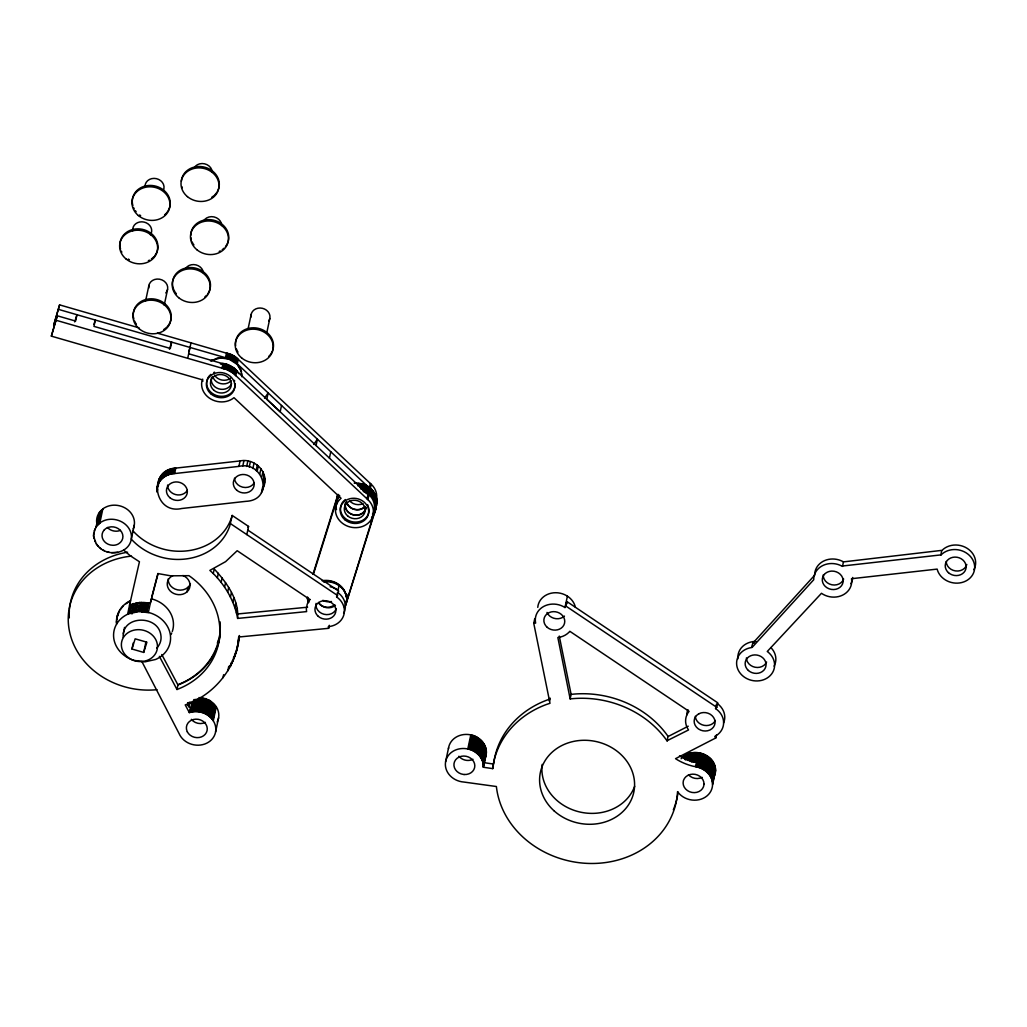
<?xml version="1.0" encoding="UTF-8"?>
<svg xmlns="http://www.w3.org/2000/svg" width="1027" height="1027" viewBox="0 0 1027 1027"><rect width="100%" height="100%" fill="white"/><g stroke="black" fill="none" stroke-linecap="round" stroke-linejoin="round"><path stroke-width="1.5" d="M716.448 734.908L715.806 737.938L675.522 758.671L677.525 759.916A52.531 45.907 12 0 0 693.328 766.283C702.93 767.105 712.982 774.486 712.558 784.898A19.102 16.689 12 0 1 699.04 799.725A19.102 16.689 12 0 1 678.09 792.382L677.55 791.65L677.255 795.489A91.339 79.811 12 0 1 586.738 863.36A91.339 79.811 12 0 1 496.388 786.515L463.896 782.048A19.102 16.689 12 0 1 445.436 762.868A19.102 16.689 12 0 1 467.311 748.863C475.989 750.288 484.025 758.08 483.332 767.259L492.729 768.62L493.384 765.59M681.132 758.76C691.479 746.128 716.063 753.985 715.549 770.815A19.102 16.689 12 0 1 714.33 776.117M241.794 376.768L240.96 369.771L237.276 363.905L368.218 486.939M241.884 376.318L241.692 373.481M336.882 499.982L337.472 497.864M354.418 482.972L363.43 484.23L362.274 489.674C370.734 492.395 377.512 501.42 375.343 510.483L376.498 505.027L375.099 511.125M376.408 505.477C378.873 496.311 372.056 486.978 363.43 484.23M94.176 531.049L96.628 526.183L100.774 522.345A2.17 1.9 12 0 1 101.776 521.742C111.25 516.234 125.114 520.201 129.916 530.227A19.038 16.637 12 0 1 131.353 538.854C129.235 553.9 107.758 557.135 98.502 546.557A19.038 16.637 12 0 1 96.294 543.809L93.496 535.966L94.933 529.008M156.938 489.905C156.964 480.687 165.822 473.717 174.629 473.563L238.906 466.399C263.99 460.378 274.453 500.046 246.018 501.33L181.728 508.506C153.511 514.938 147.554 469.506 175.784 468.107L240.074 460.943C254.619 457.67 269.947 472.715 263.49 487.273M448.44 748.773A19.102 16.689 12 0 1 470.315 734.78C480.649 736.192 489.712 747.566 485.206 757.862M237.712 645.226L238.675 637.022L328.627 628.319L329.269 625.302M492.729 768.62L493.088 765.346A95.524 83.457 12 0 1 546.518 704.445L549.997 703.29L533.758 623.312L534.72 618.767M312.991 574.221L337.292 496.567C338.345 491.689 335.624 505.887 337.164 497.248M220.317 634.352L220.125 635.854A76.409 66.768 12 0 1 177.953 684.958L176.991 689.502L159.365 656.343M484.166 763.857L484.295 762.714L493.705 764.075L494.064 760.802A95.524 83.457 12 0 1 547.494 699.901L549.804 699.13M239.394 635.803C236.903 667.024 214.72 694.791 185.219 704.907L189.34 712.61C198.083 709.683 208.738 713.2 213.513 721.198A19.102 16.689 12 0 1 204.784 744.023A19.102 16.689 12 0 1 179.083 733.56L141.854 661.478M237.661 645.482L235.671 653.429M132.894 531.755L134.293 525.041M337.061 497.697L337.382 496.118L336.227 501.574A20.065 17.523 12 0 0 336.484 509.585M337.049 498.942L337.973 494.385L337.588 495.463M362.865 490.752L369.001 494.706L367.948 499.713A19.102 16.689 12 0 1 367.82 523.436A19.102 16.689 12 0 1 340.938 522.011A19.102 16.689 12 0 1 341.067 498.288L233.989 397.693A19.102 16.689 12 0 1 211.036 399.144A19.102 16.689 12 0 1 202.28 379.81L51.35 336.137L57.281 315.79L75.6 321.079L76.961 314.724L74.701 321.913M51.35 336.137L57.281 315.79M59.592 304.878L53.674 325.251L59.592 304.878L139.043 327.844M95.986 527.082L99.619 512.088L103.766 508.262A2.17 1.9 12 0 1 104.767 507.659C114.254 502.152 128.105 506.118 132.907 516.145A19.038 16.637 12 0 1 134.344 524.771L134.165 525.85A19.038 16.637 12 0 1 133.138 528.944M96.628 526.183L100.325 511.228M97.334 525.31L101.095 510.406M145.59 300.975L148.915 285.326M98.104 524.489L101.93 509.636M102.828 508.917L99.837 523.013L98.939 523.719M164.217 305.212L167.542 289.563M232.192 515.438L229.766 525.94A57.294 50.066 12 0 1 221.678 540.305C206.812 558.187 180.585 563.412 158.954 556.518A57.294 50.066 12 0 1 131.302 539.124L133.035 530.946A57.294 50.066 12 0 0 160.687 548.341C182.318 555.235 208.545 550.01 223.411 532.127A57.294 50.066 12 0 0 231.499 517.762L232.192 515.438L248.547 526.415L246.814 534.592M123.394 633.659L124.524 627.394M127.618 614.287L130.506 600.654L129.774 601A28.653 25.033 12 0 0 116.475 622.619M128.491 613.876L139.107 611.489L150.186 612.926A28.653 25.033 12 0 1 170.431 635.418A28.653 25.033 12 0 1 155.655 659.45L145.025 661.837L133.959 660.387A28.653 25.033 12 0 1 113.83 638.717A28.653 25.033 12 0 1 126.873 614.621L128.491 613.876L130.622 604.698L139.428 602.502L150.301 603.337L158.094 573.592L170.662 575.826L188.942 575.672L190.586 576.815A76.409 66.768 12 0 1 218.533 618.498L219.316 622.875A76.409 66.768 12 0 1 219.688 636.047L219.162 640.386A76.409 66.768 12 0 1 176.991 689.502M130.147 613.222L132.29 604.056M157.003 488.762L159.262 478.864M156.964 491.06L157.542 488.338M158.582 483.268L159.75 477.812M157.067 492.215L157.644 489.494M159.146 482.254L160.302 476.798M131.982 612.631L133.805 603.581M159.776 481.278L160.944 475.822M131.957 614.005L134.024 603.517M160.494 480.341L161.65 474.898M161.265 479.455L162.433 473.999M133.741 612.182L135.795 603.067M162.112 478.621L163.267 473.165M367.948 499.713L233.206 373.173L226.8 369.566L187.71 358.307L190.996 342.851L157.375 333.146M163.023 477.837L164.179 472.381M135.371 610.821L136.013 607.791M135.436 611.861L137.361 602.772M163.986 477.106L165.154 471.663M135.667 611.822L137.592 602.733M165.013 476.438L166.169 470.995M166.092 475.835L167.247 470.392M137.259 611.617L139.428 602.502M167.208 475.296L168.364 469.852M138.812 609.73L139.467 606.7M139.107 611.489L141.046 602.4M139.338 611.476L141.277 602.387M168.377 474.833L169.532 469.378M131.969 649.025L135.153 638.82L146.9 642.209L143.703 652.415L131.969 649.025L133.253 642.966M169.571 474.435L170.726 468.98M140.969 611.463L142.907 602.374M141.2 611.463L143.138 602.374M170.803 474.102L171.958 468.646M141.829 612.297L143.112 606.238M142.83 611.54L144.768 602.451M172.048 473.845L173.216 468.389M143.074 611.553L145 602.464M173.332 473.665L174.487 468.209M144.82 611.745L146.63 602.644M144.935 611.758L146.861 602.669M174.629 473.563L175.784 468.107M145.873 610.962L146.514 607.933M146.553 612.028L148.479 602.939M146.784 612.066L148.71 602.977M148.363 612.426L151.277 598.792A28.653 25.033 12 0 1 172.292 631.515M143.703 652.415L145.962 641.811M58.629 309.422L225.504 357.717L218.096 357.755L211.331 360.759L220.446 357.909L229.021 359.116L237.186 364.367L241.589 371.928M221.948 368.449L223.013 363.455L226.685 364.187L234.272 368.18L238.765 373.61M223.18 368.629L224.245 363.622M225.401 358.179L226.466 353.172L190.996 342.851M223.95 368.783L225.016 363.776M226.171 358.333L227.237 353.327M224.412 368.873L225.465 363.866M226.633 358.423L227.686 353.416L226.466 353.172M224.605 368.963L225.67 363.969M226.826 358.513L227.686 353.416M225.619 369.181L226.685 364.187M227.84 358.731L228.905 353.724L227.891 353.519M226.8 369.566L227.866 364.559M229.021 359.116L230.087 354.11L228.905 353.724M227.968 370.015L229.034 365.009M230.189 359.553L231.255 354.559L230.087 354.11M229.098 370.529L230.164 365.522M231.319 360.066L232.384 355.072L231.255 354.559M230.189 371.094L231.255 366.1M232.41 360.644L233.476 355.65L232.384 355.072M231.242 371.735L232.307 366.729M233.463 361.286L234.528 356.279L233.476 355.65M232.256 372.429L233.322 367.422M234.477 361.979L235.542 356.972L234.528 356.279M233.206 373.173L234.272 368.18M235.427 362.724L236.492 357.717L235.542 356.972M186.965 591.886L187.928 587.341M234.117 373.969L235.183 368.975M236.338 363.519L237.404 358.513L236.492 357.717M234.965 374.816L236.017 369.823M237.186 364.367L238.238 359.36L237.404 358.513M235.748 375.702L236.813 370.708M248.187 328.383L251.179 314.301M237.635 618.421C234.464 601.373 225.516 585.711 213.257 573.541L214.232 568.997C226.518 582.206 239.163 599.768 237.635 618.421L306.624 611.604A19.102 16.689 12 0 1 306.405 608.305L307.266 604.03L309.987 599.434M187.479 705.652L188.057 702.93M266.815 332.62L269.806 318.537M238.906 466.399L240.074 460.943M188.506 705.087L189.084 702.365M188.994 707.308L190.162 701.865M217.352 577.867L218.327 573.323M189.34 712.61L190.303 708.078L187.556 702.93M190.008 712.404L192.331 701.454M242.783 466.078L243.938 460.622M191.176 712.096L193.833 699.58M192.37 711.865L195.04 699.348M193.59 711.698L196.26 699.194M221.139 582.412L222.102 577.867M246.685 466.438L247.841 460.982M194.822 711.608L197.479 699.105M196.067 711.595L199.058 697.513M197.312 711.647L200.304 697.564L209.739 700.491L216.517 707.115A19.102 16.689 12 0 1 217.185 721.981M249.24 467.054L250.395 461.598M224.592 587.149L225.555 582.604M198.558 711.762L201.549 697.692M199.79 711.968L202.781 697.885M201.01 712.224L204.001 698.155M252.873 468.505L254.028 463.049M202.216 712.558L205.207 698.488M227.699 592.053L228.662 587.508M203.397 712.969L206.388 698.886M204.54 713.431L207.531 699.361M256.159 470.533L257.315 465.077M230.446 597.111L231.409 592.566M257.161 471.329L258.316 465.873M205.657 713.97L208.661 699.901M206.748 714.561L209.739 700.491M207.788 715.216L210.779 701.146M259.78 474.012L260.935 468.569M232.821 602.297L233.784 597.753M208.776 715.922L211.767 701.852M209.713 716.692L212.705 702.622M210.599 717.501L213.59 703.431M261.795 477.08L262.951 471.624M211.434 718.361L214.425 704.291M234.824 607.599L235.786 603.054M212.191 719.272L215.182 705.19M263.105 480.392L264.26 474.936M212.884 720.209L215.888 706.14M261.487 492.639L262.655 487.196M213.269 720.8L216.261 706.73M263.682 483.833L264.838 478.389M236.428 612.978L237.391 608.433M262.527 490.585L264.645 481.83M222.975 677.73L223.616 674.7M281.526 405.46L280.178 411.827L235.928 370.272L236.711 371.158M227.789 670.913L228.751 666.369M215.593 731.93L218.584 717.847M229.162 668.513L229.804 665.483M230.407 666.356L231.049 663.326M230.523 666.112L231.293 662.851M231.717 663.635L232.359 660.605M232.782 661.401L233.758 656.856M233.886 658.602L234.849 654.058M234.785 656.304L235.761 651.76M238.431 640.347L239.419 635.533M236.403 651.079L239.034 638.242M316.046 445.525L317.394 439.171L313.787 444.434M329.41 458.093L330.771 451.739M338.114 494.847L337.37 498.326L339.231 495.373M337.922 497.299L338.499 494.578M357.743 485.784L358.32 483.062M359.039 485.976L359.617 483.242M360.554 483.704C357.345 483.345 366.896 484.847 368.398 487.26M328.627 628.319L328.319 626.65A19.102 16.689 12 0 0 343.865 614.788A19.102 16.689 12 0 0 336.612 596.931L337.575 592.386A19.102 16.689 12 0 1 343.609 613.299M339.026 585.57L338.063 590.114A19.102 16.689 12 0 0 332.53 587.38M360.041 487.594L360.913 483.499M336.612 596.931L338.679 591.064L247.777 530.048M361.016 489.276L362.184 483.833M364.11 484.847L362.852 484.847M363.494 490.149L364.649 484.693M365.24 485.36L366.344 485.938M364.675 490.688L365.83 485.232M264.555 398.168L268.163 392.892L266.802 399.246L368 494.372L365.086 491.843M365.83 491.291L366.986 485.835M366.934 491.959L368.09 486.503M367.987 492.678L369.155 487.234M367.037 498.917L368.102 493.91M369.258 488.467L370.323 483.46L238.238 359.36M369.001 493.461L370.156 488.018M370.169 489.263L371.222 484.256L370.323 483.46M347.229 598.574L345.496 605.288L376.203 506.131M369.951 494.308L371.106 488.852M370.837 495.194L371.992 489.738M371.658 496.131L372.814 490.675M372.416 497.107L373.571 491.651M373.096 498.121L374.264 492.665M373.712 499.161L374.868 493.717M374.252 500.239L375.407 494.796M374.701 501.343L375.856 495.887M375.073 502.473L376.241 497.017M375.368 503.602L376.524 498.146M375.574 504.758L376.742 499.302M375.702 505.913L376.858 500.457M375.741 507.056L376.896 501.612M371.569 517.569A20.065 17.523 12 0 0 374.65 512.666L376.845 502.755M445.59 761.777L448.594 747.695M467.798 748.965L470.802 734.883M468.543 749.132L471.534 735.037M469.737 749.466L472.741 735.371M470.918 749.864L473.922 735.781M472.073 750.326L475.065 736.243M473.19 750.865L476.194 736.783M474.281 751.456L477.273 737.373M475.321 752.111L478.312 738.028M476.31 752.817L479.301 738.734M477.247 753.587L480.251 739.504M478.133 754.396L481.137 740.313M478.967 755.256L481.958 741.173M479.725 756.154L482.729 742.072M480.431 757.104L483.422 743.022M481.06 758.08L484.051 743.997M481.624 759.081L484.616 744.999M482.099 760.121L485.103 746.038M482.51 761.174L485.501 747.091M482.844 762.252L485.835 748.169M483.101 763.343L486.092 749.248M483.268 764.435L486.259 750.352M483.358 765.539L486.349 751.443M483.37 766.63L486.362 752.547M483.332 767.259L486.143 754.717M533.758 623.312L535.632 623.107A19.102 16.689 12 0 1 543.874 606.341A19.102 16.689 12 0 1 564.991 607.535L567.405 596.173M564.991 607.535L567.058 601.668L717.732 702.802L716.769 707.346L715.562 708.591A19.102 16.689 12 0 1 714.766 736.449L715.806 737.938M549.471 701.133L550.113 698.103M570.152 698.912L557.854 637.536A19.102 16.689 12 0 0 569.279 631.939L569.818 631.297L689.078 711.352A19.102 16.689 12 0 0 685.612 721.519L685.702 722.623A19.102 16.689 12 0 0 688.539 729.953L666.985 740.762A95.524 83.457 12 0 0 570.152 698.912L571.115 694.368L559.266 636.072M667.178 741.058L667.961 736.231A95.524 83.457 12 0 0 571.115 694.368M683.943 758.452L684.521 755.731M684.65 759.197L685.51 755.115M685.394 760.006L686.549 754.55M686.472 759.505L687.628 754.062M687.294 760.442L688.745 753.625M688.449 760.083L689.9 753.266M689.335 761.148L691.081 752.971M690.542 760.93L692.275 752.752M691.466 762.137L693.495 752.598M694.727 752.521L692.699 762.06L696.434 762.252L694.303 761.739A52.531 45.907 12 0 1 679.476 755.936M693.944 762.047L695.972 752.509M695.189 762.111L697.217 752.573M695.459 766.797L698.463 752.701M696.691 767.002L699.695 752.907M697.911 767.272L700.915 753.189M699.117 767.618L702.109 753.536M700.298 768.029L703.29 753.946M701.441 768.504L704.432 754.421M702.558 769.056L705.549 754.961M715.562 708.591L716.525 704.047M703.636 769.659L706.627 755.564M704.663 770.314L707.654 756.231M705.652 771.033L708.643 756.95M706.576 771.803L709.58 757.721M707.462 772.625L710.453 758.542M708.271 773.498L711.275 759.402M709.028 774.397L712.019 760.314M709.721 775.346L712.712 761.264M710.337 776.335L713.329 762.252M710.889 777.349L713.881 763.254M711.364 778.376L714.356 764.293M711.762 779.442L714.753 765.359M712.07 780.52L715.074 766.437M712.314 781.611L715.306 767.516M712.481 782.702L715.472 768.62M712.558 783.806L715.549 769.724M712.558 784.679L715.549 770.584M752.046 647.498L813.718 579.754A19.102 16.689 12 0 1 841.883 566.082L941.104 554.875A19.102 16.689 12 0 1 970.746 556.839A19.102 16.689 12 0 1 963.737 581.937A19.102 16.689 12 0 1 937.137 569.099L851.511 578.715A19.102 16.689 12 0 1 842.551 595.159A19.102 16.689 12 0 1 821.459 593.298L767.259 651.477L767.798 651.875A19.102 16.689 12 0 1 767.195 678.013A19.102 16.689 12 0 1 738.387 670.426A19.102 16.689 12 0 1 751.456 647.575L753.304 641.593A25.688 22.44 12 0 1 755.949 641.67M842.487 566.429L843.449 561.885L942.067 550.331A19.102 16.689 12 0 1 966.843 548.136A19.102 16.689 12 0 1 973.891 569.703M940.758 555.248L941.72 550.703M151.662 597.303L157.901 573.515M158.864 479.943L158.222 486.759M336.227 501.574L336.651 500.021M93.958 324.339L95.306 320.026L93.958 326.381L170.328 348.448L171.676 342.094L169.429 349.296M188.673 351.722L190.021 347.396M313.453 574.196L336.317 501.112A20.065 17.523 12 0 0 336.291 507.993M346.638 602.04L374.752 512.216A20.065 17.523 12 0 1 372.429 516.222M374.65 512.666L375.446 510.021M248.136 527.48L248.547 526.415M375.356 508.275L375.818 507.21M375.253 508.724L375.715 507.672M484.192 759.813L484.731 758.85M374.098 510.727L374.714 509.751M567.058 601.668L565.954 602.99A19.102 16.689 12 0 1 566.955 603.683M210.471 360.952L211.434 360.297M668.141 736.513L688.231 726.192M130.622 604.698L129.543 605.198L139.441 561.756L130.262 555.774L123.702 550.125M117.72 552.346L111.596 552.667M753.304 641.593L752.714 641.67A19.102 16.689 12 0 0 737.964 655.521M238.598 613.876L307.612 607.201M354.366 483.191L356.844 483.178M223.013 363.455L220.42 363.776L224.143 364.084L188.673 353.763M109.132 552.295L106.731 551.653M104.433 550.729L103.329 550.177M56.318 320.334L187.71 358.307M101.249 548.893L100.274 548.161M363.892 491.715L364.983 492.292M843.449 561.885L842.846 561.538A19.102 16.689 12 0 0 814.681 575.21L753.022 642.953A25.688 22.44 12 0 1 754.344 642.966M566.082 606.212L716.769 707.346M230.472 523.629L337.716 595.609M309.872 599.511L237.186 550.716L225.619 561.641L209.867 570.396L213.257 573.541M98.502 546.557L96.294 543.809M95.164 541.82L94.702 540.78M161.791 654.558L177.953 684.958M308.241 602.246L307.163 597.701M123.24 637.369C121.379 615.314 157.76 614.441 160.828 634.84A19.102 16.689 12 0 1 156.759 648.024M148.799 288.048A9.551 8.344 12 0 1 159.506 279.19A9.551 8.344 12 0 1 167.003 291.103M166.438 292.066A9.551 8.344 12 0 1 165.745 292.939M133.279 315.725A19.102 16.689 12 0 1 157.837 299.845A19.102 16.689 12 0 1 167.273 326.612M166.49 327.42A19.102 16.689 12 0 1 163.755 329.526M136.398 324.108A19.102 16.689 12 0 1 135.744 323.146M135.166 322.144A19.102 16.689 12 0 1 134.653 321.117M133.869 318.999A19.102 16.689 12 0 1 133.394 316.829M251.063 317.022A9.551 8.344 12 0 1 262.386 308.293A9.551 8.344 12 0 1 268.702 321.04M235.645 345.804A19.102 16.689 12 0 1 255.813 327.921A19.102 16.689 12 0 1 272.835 349.886M272.476 350.913A19.102 16.689 12 0 1 270.923 353.827M270.268 354.726A19.102 16.689 12 0 1 268.74 356.395M238.007 352.12A19.102 16.689 12 0 1 237.43 351.118M236.916 350.091A19.102 16.689 12 0 1 236.48 349.052M94.022 538.636A19.038 16.637 12 0 1 93.727 533.18M96.654 522.371A19.038 16.637 12 0 1 99.619 512.088M120.467 530.317A10.501 9.179 12 0 1 116.564 531.19L115.884 531.203A10.501 9.179 12 0 1 107.437 527.48M336.368 608.562A10.501 9.179 12 0 1 323.993 614.262A10.501 9.179 12 0 1 316.059 603.375M171.702 633.056A28.653 25.033 12 0 1 171.008 634.545M335.444 605.25A10.501 9.179 12 0 1 318.588 602.477M205.4 722.392A10.501 9.179 12 0 1 191.356 719.336M323.672 582.001A19.102 16.689 12 0 1 342.222 588.33A19.102 16.689 12 0 1 345.534 605.494M345.046 606.482A19.102 16.689 12 0 1 344.494 607.432M330.116 586.751A19.102 16.689 12 0 1 331.336 587.033M132.881 205.631A19.102 16.689 12 0 1 154.422 185.848A19.102 16.689 12 0 1 167.016 212.384M166.297 213.244A19.102 16.689 12 0 1 164.641 214.797M140.635 215.644A19.102 16.689 12 0 1 139.633 214.951M136.142 211.665A19.102 16.689 12 0 1 135.41 210.74M134.178 208.776A19.102 16.689 12 0 1 133.677 207.749M145.038 186.298A9.551 8.344 12 0 1 156.438 178.659A9.551 8.344 12 0 1 163.306 190.457M120.544 249.047A19.102 16.689 12 0 1 142.098 229.278A19.102 16.689 12 0 1 154.692 255.8M153.96 256.66A19.102 16.689 12 0 1 151.405 258.932M149.429 260.165A19.102 16.689 12 0 1 148.363 260.678M129.363 259.69A19.102 16.689 12 0 1 128.311 259.061M121.841 252.193A19.102 16.689 12 0 1 121.34 251.166M132.778 230.818A9.551 8.344 12 0 1 144.101 222.089A9.551 8.344 12 0 1 150.417 234.836M187.35 490.392A10.501 9.179 12 0 1 175.501 494.552A10.501 9.179 12 0 1 167.594 485.065M254.195 482.947A10.501 9.179 12 0 1 242.693 487.183A10.501 9.179 12 0 1 234.464 478.21M634.673 786.31A47.756 41.735 12 0 1 579.485 811.921A47.756 41.735 12 0 1 542.179 764.396M537.763 607.368A19.102 16.689 12 0 1 555.633 592.72A19.102 16.689 12 0 1 575.39 607.291M715.357 720.466A10.501 9.179 12 0 1 711.429 724.356L710.838 724.638A10.501 9.179 12 0 1 699.811 723.611L699.259 723.226A10.501 9.179 12 0 1 695.33 716.255M702.147 777.375A10.501 9.179 12 0 1 688.526 774.833M472.959 759.274A10.501 9.179 12 0 1 467.105 760.416L466.425 760.352A10.501 9.179 12 0 1 458.915 756.231M713.842 777.105A19.102 16.689 12 0 1 713.29 778.068M717.719 703.854A19.102 16.689 12 0 1 723.599 722.982M686.768 714.972A19.102 16.689 12 0 1 687.923 709.657M678.064 792.241A91.339 79.811 12 0 1 675.15 804.95M674.726 806.195A91.339 79.811 12 0 1 673.327 809.854M564.452 616.097A10.501 9.179 12 0 1 546.993 612.439M190.419 583.785A11.464 10.013 12 0 1 188.211 587.085L187.697 587.547A11.464 10.013 12 0 1 174.937 589.036A11.464 10.013 12 0 1 168.21 578.907M182.947 575.505A11.464 10.013 12 0 1 187.248 591.629L186.734 592.091A11.464 10.013 12 0 1 171.74 592.297A11.464 10.013 12 0 1 168.723 579.138L169.121 578.599A11.464 10.013 12 0 1 172.883 575.646M218.751 638.974A76.409 66.768 12 0 1 217.339 643.12M69.297 617.92A76.409 66.768 12 0 1 69.348 610.603M69.464 609.152A76.409 66.768 12 0 1 127.605 552.205M116.744 620.09A27.703 24.212 12 0 1 119.479 611.039M120.326 609.666A27.703 24.212 12 0 1 123.445 605.93M125.987 603.786A27.703 24.212 12 0 1 128.837 601.976M116.577 624.185A27.703 24.212 12 0 1 116.552 621.001M116.719 619.422A27.703 24.212 12 0 1 118.554 613.363M220.099 621.861A76.409 66.768 12 0 1 178.223 684.585M157.015 689.682A76.409 66.768 12 0 1 69.31 630.514A76.409 66.768 12 0 1 131.507 556.108M139.313 608.202A18.152 15.854 12 0 1 141.623 607.894M770.853 647.562A19.102 16.689 12 0 1 774.987 664.148M774.576 665.162A19.102 16.689 12 0 1 774.088 666.151M737.925 658.808A19.102 16.689 12 0 1 737.861 656.612M852.667 577.469A19.102 16.689 12 0 1 850.895 583.734M843.655 579.035A10.501 9.179 12 0 1 831.883 584.787A10.501 9.179 12 0 1 823.243 574.889M966.805 564.478A10.501 9.179 12 0 1 955.521 570.922A10.501 9.179 12 0 1 946.201 561.512M766.604 662.043A10.501 9.179 12 0 1 755.05 667.242A10.501 9.179 12 0 1 746.398 657.948M368.732 507.787A14.327 12.517 12 0 1 353.724 521.998A14.327 12.517 12 0 1 341.246 504.745M341.58 503.987A14.327 12.517 12 0 1 342.915 501.882M343.467 501.24A14.327 12.517 12 0 1 344.058 500.637M344.7 500.072A14.327 12.517 12 0 1 345.38 499.546M367.55 504.604A14.327 12.517 12 0 1 368.257 506.17M369.001 494.706A19.102 16.689 12 0 1 373.469 512.203M373.032 513.205A19.102 16.689 12 0 1 372.506 514.18M336.497 504.86A19.102 16.689 12 0 1 339.744 495.707M235.119 383.584A14.327 12.517 12 0 1 218.623 396.075A14.327 12.517 12 0 1 207.724 378.347M208.096 377.602A14.327 12.517 12 0 1 209.572 375.587M210.163 374.971A14.327 12.517 12 0 1 210.792 374.393M213.744 372.531A14.327 12.517 12 0 1 214.566 372.185M234.387 380.337A14.327 12.517 12 0 1 234.657 381.133M364.919 506.465A10.501 9.179 12 0 1 354.572 509.353A10.501 9.179 12 0 1 346.548 502.267M365.856 507.62A10.501 9.179 12 0 1 353.75 514.874A10.501 9.179 12 0 1 345.265 503.525M231.563 383.61A10.501 9.179 12 0 1 218.597 388.797A10.501 9.179 12 0 1 211.588 377.204M338.037 496.157A19.102 16.689 12 0 1 338.332 495.104M373.16 492.896A19.102 16.689 12 0 1 373.751 493.897M374.252 494.924A19.102 16.689 12 0 1 374.688 495.964M371.222 484.256A19.102 16.689 12 0 1 376.344 499.674M362.903 503.679A10.501 9.179 12 0 1 349.398 500.585M230.459 378.334A10.501 9.179 12 0 1 214.527 375.163M231.088 380.722A10.501 9.179 12 0 1 220.741 383.61A10.501 9.179 12 0 1 212.717 376.524M202.82 381.325A19.102 16.689 12 0 1 202.666 379.13M194.206 167.786A9.551 8.344 12 0 1 204.604 163.819A9.551 8.344 12 0 1 212.204 171.894M181.343 181.214A19.102 16.689 12 0 1 205.284 167.35A19.102 16.689 12 0 1 217.313 191.613M216.723 192.55A19.102 16.689 12 0 1 214.54 195.104M213.693 195.862A19.102 16.689 12 0 1 211.806 197.21M182.28 187.761A19.102 16.689 12 0 1 181.92 186.696M203.397 221.396A9.551 8.344 12 0 1 214.052 216.928A9.551 8.344 12 0 1 221.665 225.555M190.74 235.427A19.102 16.689 12 0 1 215.336 220.651A19.102 16.689 12 0 1 225.504 246.557M223.989 248.226A19.102 16.689 12 0 1 222.217 249.689M220.24 250.922A19.102 16.689 12 0 1 219.187 251.435M193.898 244.914A19.102 16.689 12 0 1 193.256 243.951M192.665 242.95A19.102 16.689 12 0 1 192.165 241.923M191.369 239.805A19.102 16.689 12 0 1 190.894 237.635M185.694 268.342A9.551 8.344 12 0 1 196.093 264.915A9.551 8.344 12 0 1 203.385 272.912M173.114 287.714A19.102 16.689 12 0 1 192.806 267.649A19.102 16.689 12 0 1 209.02 291.655M208.507 292.631A19.102 16.689 12 0 1 207.916 293.568M206.53 295.327A19.102 16.689 12 0 1 204.874 296.893M176.374 293.761A19.102 16.689 12 0 1 175.643 292.823M175.001 291.861A19.102 16.689 12 0 1 174.41 290.859M173.91 289.832A19.102 16.689 12 0 1 173.473 288.78M366.138 507.762A10.501 9.179 12 0 1 361.555 514.001M360.978 514.283A10.501 9.179 12 0 1 358.449 515.079M357.781 515.182A10.501 9.179 12 0 1 345.894 502.537M365.214 506.619A10.501 9.179 12 0 1 354.533 509.431A10.501 9.179 12 0 1 346.677 501.844M347.062 598.536A19.795 17.305 12 0 1 346.677 599.601M347.152 598.073A19.795 17.305 12 0 1 346.779 599.139M347.806 594.749A19.795 17.305 12 0 1 347.665 595.865M334.353 604.942A10.501 9.179 12 0 1 318.678 603.221M331.464 601.501A10.501 9.179 12 0 1 322.889 600.307M346.356 600.821A19.552 17.074 12 0 1 345.47 604.056M308.652 602.143A19.552 17.074 12 0 1 307.676 597.701M322.131 580.743A19.552 17.074 12 0 1 346.497 597.47M346.253 601.283A19.552 17.074 12 0 1 345.752 603.452M308.549 602.592A19.552 17.074 12 0 1 307.548 597.021M323.274 581.012A19.552 17.074 12 0 1 346.279 596.803M704.008 784.127L703.97 784.731A10.501 9.179 12 0 1 691.941 792.433A10.501 9.179 12 0 1 683.353 780.879L683.533 780.302A10.501 9.179 12 0 1 695.176 774.358A10.501 9.179 12 0 1 704.008 784.127M824.283 574.478L823.898 574.953A10.501 9.179 12 0 0 829.161 588.83A10.501 9.179 12 0 0 843.077 582.027A10.501 9.179 12 0 0 831.793 571.089L831.113 571.14A10.501 9.179 12 0 0 824.283 574.478M104.343 529.855L103.932 530.304A10.501 9.179 12 0 0 103.291 540.009A10.501 9.179 12 0 0 112.893 545.286L113.573 545.273A10.501 9.179 12 0 0 118.054 544.117L118.618 543.809A10.501 9.179 12 0 0 121.661 532.089A10.501 9.179 12 0 0 108.721 527.249L108.092 527.454A10.501 9.179 12 0 0 104.343 529.855M698.951 713.739L698.386 714.047A10.501 9.179 12 0 0 698.103 728.682L698.655 729.067A10.501 9.179 12 0 0 709.683 730.094L710.26 729.812A10.501 9.179 12 0 0 710.568 714.484L709.991 714.124A10.501 9.179 12 0 0 698.951 713.739M464.114 774.512L463.434 774.435A10.501 9.179 12 0 1 455.693 759.723A10.501 9.179 12 0 1 473.652 761.508A10.501 9.179 12 0 1 464.114 774.512M187.325 731.815L187.068 731.237A10.501 9.179 12 0 1 198.224 719.324A10.501 9.179 12 0 1 205.22 734.292A10.501 9.179 12 0 1 187.325 731.815M139.364 328.935A19.102 16.689 12 0 0 170.585 321.22A19.102 16.689 12 0 0 145.911 300.783A19.102 16.689 12 0 0 139.364 328.935M241.627 357.909A19.102 16.689 12 0 0 272.835 350.194A19.102 16.689 12 0 0 248.175 329.757A19.102 16.689 12 0 0 241.627 357.909M318.254 616.316A10.501 9.179 12 0 0 335.585 612.528A10.501 9.179 12 0 0 322.375 600.949A10.501 9.179 12 0 0 318.254 616.316M138.388 215.567A19.102 16.689 12 0 0 169.596 207.852A19.102 16.689 12 0 0 144.935 187.402A19.102 16.689 12 0 0 138.388 215.567M126.051 258.984A19.102 16.689 12 0 0 157.259 251.268A19.102 16.689 12 0 0 132.599 230.818A19.102 16.689 12 0 0 126.051 258.984M236.724 490.213A10.501 9.179 12 0 0 253.964 486.169A10.501 9.179 12 0 0 240.549 474.782A10.501 9.179 12 0 0 236.724 490.213M169.866 497.671A10.501 9.179 12 0 0 187.107 493.628A10.501 9.179 12 0 0 173.704 482.228A10.501 9.179 12 0 0 169.866 497.671M554.131 810.894A47.756 41.735 12 0 0 633.197 794.616A47.756 41.735 12 0 0 573.926 741.34A47.756 41.735 12 0 0 554.131 810.894M547.275 627.369A10.501 9.179 12 0 0 564.516 623.338A10.501 9.179 12 0 0 551.114 611.938A10.501 9.179 12 0 0 547.275 627.369M127.592 657.075A18.152 15.854 12 0 0 157.157 649.513A18.152 15.854 12 0 0 133.549 630.257A18.152 15.854 12 0 0 127.592 657.075M948.46 572.668A10.501 9.179 12 0 0 965.842 569.022A10.501 9.179 12 0 0 952.748 557.34A10.501 9.179 12 0 0 948.46 572.668M748.375 670.477A10.501 9.179 12 0 0 765.757 666.818A10.501 9.179 12 0 0 752.663 655.149A10.501 9.179 12 0 0 748.375 670.477M211.254 394.15A14.327 12.517 12 0 0 234.605 388.219A14.327 12.517 12 0 0 215.991 372.994A14.327 12.517 12 0 0 211.254 394.15M347.806 516.067A10.501 9.179 12 0 0 364.97 511.844A10.501 9.179 12 0 0 351.414 500.585A10.501 9.179 12 0 0 347.806 516.067M213.975 390.337A10.501 9.179 12 0 0 231.152 386.101A10.501 9.179 12 0 0 217.596 374.842A10.501 9.179 12 0 0 213.975 390.337M344.995 519.829A14.327 12.517 12 0 0 368.411 514.052A14.327 12.517 12 0 0 349.925 498.711A14.327 12.517 12 0 0 344.995 519.829M187.427 196.632A19.102 16.689 12 0 0 218.635 188.904A19.102 16.689 12 0 0 193.975 168.467A19.102 16.689 12 0 0 187.427 196.632M196.876 249.741A19.102 16.689 12 0 0 228.084 242.025A19.102 16.689 12 0 0 203.423 221.575A19.102 16.689 12 0 0 196.876 249.741M178.621 297.65A19.102 16.689 12 0 0 209.829 289.935A19.102 16.689 12 0 0 185.168 269.485A19.102 16.689 12 0 0 178.621 297.65"/></g></svg>
